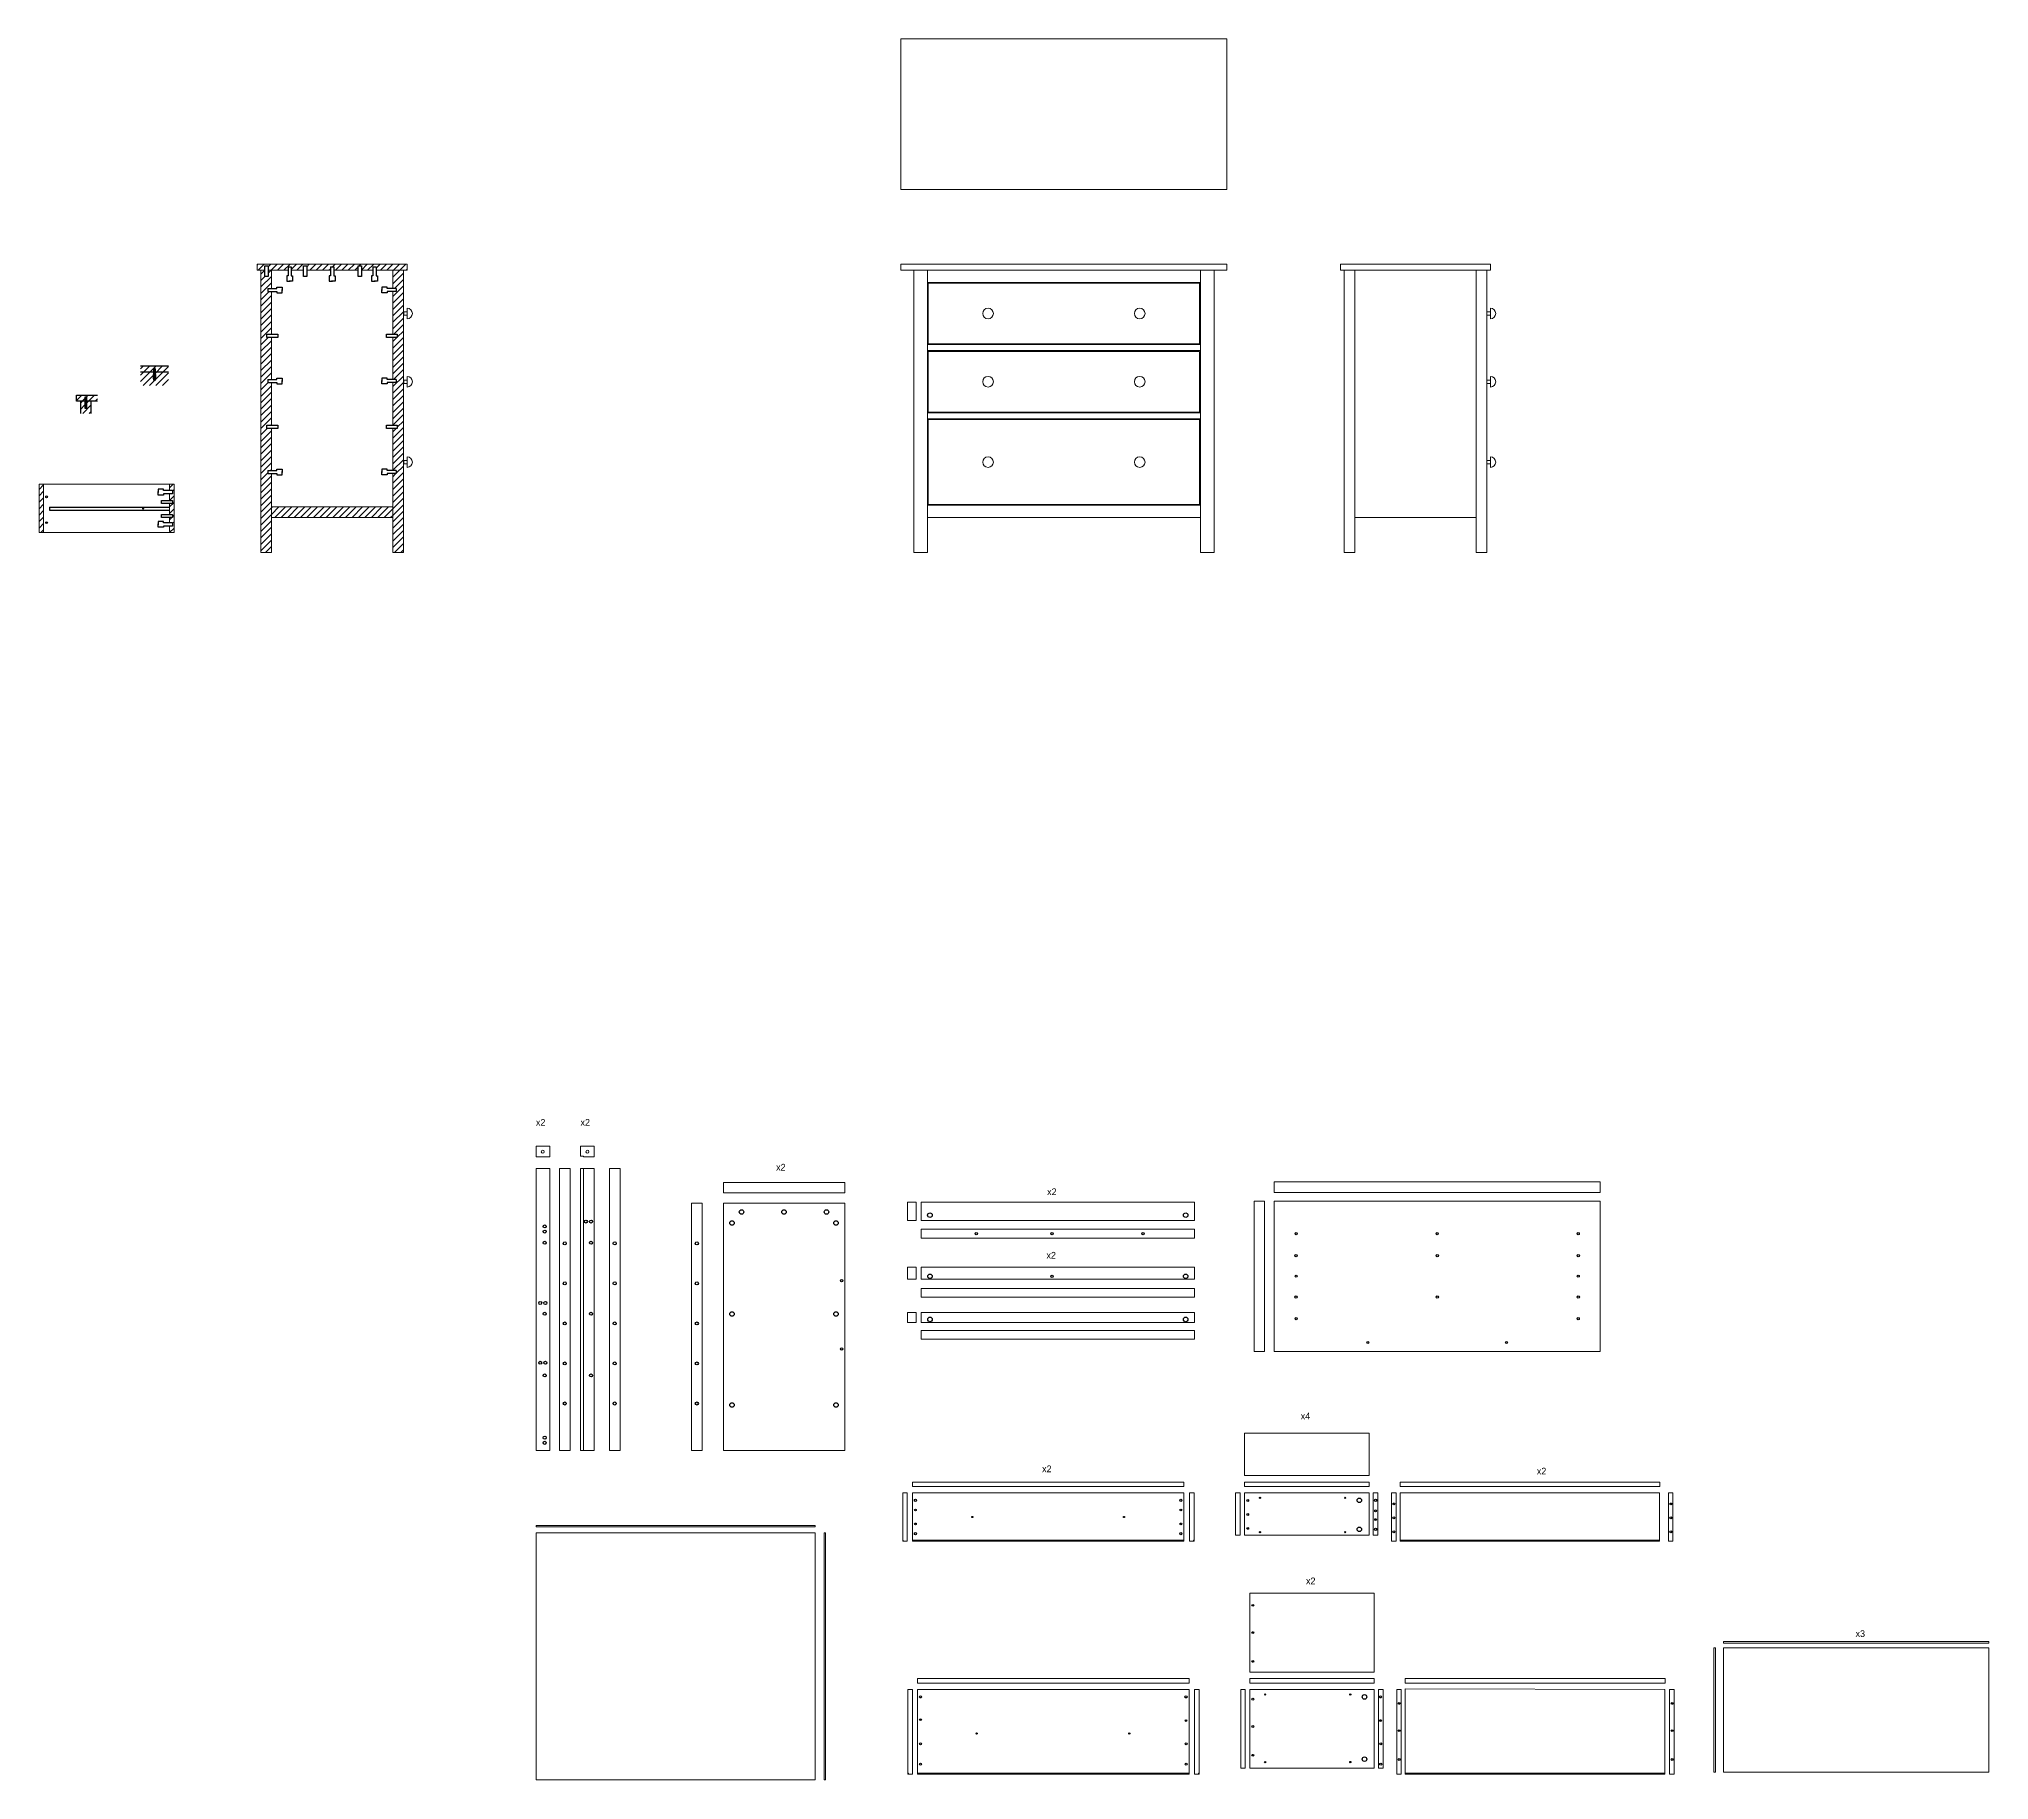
# Model space of a CAD drawing. Header units: inches. Extents: x 107 to 750, y 157 to 731.
import ezdxf

# ---------------------------------------------------------------- set-up
doc = ezdxf.new("R2010")
doc.units = ezdxf.units.IN
doc.header["$MEASUREMENT"] = 0
for name, color, linetype, lineweight in [('A-ANNO-DIMS', 3, 'Continuous', 9), ('A-FURN', 8, 'Continuous', 15), ('A-WALL-FULL', 7, 'Continuous', 18), ('Arredi', 3, 'Continuous', 30), ('quota', 4, 'Continuous', 5)]:
    doc.layers.add(name, color=color, linetype=linetype, lineweight=lineweight)

msp = doc.modelspace()

# ---------------------------------------------------------------- hatches: boundary and pattern name
at = {"layer": 'quota'}
h = msp.add_hatch(dxfattribs=at)
h.set_pattern_fill('ANSI31', color=256, scale=12)
h.paths.add_polyline_path([(108.93, 584.39), (107.43, 584.39), (107.43, 568.39), (108.93, 568.39)])
h.paths.add_polyline_path([(151.93, 584.39), (150.43, 584.39), (150.43, 582.24), (151.43, 582.24), (151.43, 582.06), (151.43, 581.2), (150.43, 581.2), (150.43, 578.99), (151.43, 578.99), (151.42, 577.94), (150.43, 577.94), (150.43, 576.79), (150.43, 574.39), (151.43, 574.39), (151.42, 573.34), (150.43, 573.34), (150.43, 571.59), (151.43, 571.59), (151.43, 571.41), (151.43, 570.54), (150.43, 570.54), (150.43, 568.79), (150.63, 568.79), (150.63, 568.59), (150.43, 568.59), (150.43, 568.39), (151.93, 568.39)])
h.paths.add_polyline_path([(150.07, 621.36), (150.07, 623.36), (140.87, 623.36), (140.87, 621.36), (140.87, 616.92), (150.07, 616.92)])
h.paths.add_polyline_path([(145.22, 620.86), (145.22, 620.78, -0.250498), (145.68, 620.94), (145.68, 620.99, 0.245538)], flags=16)
h.paths.add_polyline_path([(145.13, 620.5), (145.18, 620.5), (145.18, 620.5), (145.24, 620.59), (145.24, 620.59, -0.248051), (145.7, 620.73), (145.7, 620.68), (145.68, 620.5), (145.83, 620.5), (145.83, 619.49), (145.83, 619.03), (145.61, 619.03), (145.61, 618.67), (145.83, 618.67), (145.83, 618.64), (145.13, 618.64), (145.13, 618.67), (145.32, 618.67), (145.32, 619.03), (145.13, 619.03), (145.13, 619.46)], flags=16)
h.paths.add_polyline_path([(145.68, 621.45), (145.68, 621.5, 0.247275), (145.22, 621.36), (145.22, 621.28, -0.252715)], flags=16)
h.paths.add_polyline_path([(145.22, 621.02), (145.22, 621.1), (145.24, 621.3), (145.24, 621.12, -0.241951), (145.7, 621.23), (145.7, 621.18, 0.263504)], flags=16)
h.paths.add_polyline_path([(145.22, 621.65), (145.22, 621.58, -0.242807), (145.68, 621.7), (145.68, 621.74, 0.239578)], flags=16)
h.paths.add_polyline_path([(145.35, 620.5), (145.57, 620.5), (145.57, 619.64), (145.35, 619.64)], flags=0)
h.paths.add_polyline_path([(145.22, 621.91), (145.22, 621.84, -0.244638), (145.68, 621.97), (145.68, 622.02, 0.240978)], flags=16)
h.paths.add_polyline_path([(145.22, 622.18), (145.22, 622.11, -0.23894), (145.68, 622.2), (145.68, 622.25, 0.236722)], flags=16)
h.paths.add_polyline_path([(145.13, 619.38), (145.83, 619.38), (145.83, 619.35), (145.13, 619.35)], flags=0)
h.paths.add_polyline_path([(145.22, 622.45), (145.22, 622.38, -0.254029), (145.7, 622.47), (145.7, 622.51, 0.251635)], flags=16)
h.paths.add_polyline_path([(126.71, 613.67), (119.81, 613.67), (119.81, 611.67), (122.58, 611.67), (122.58, 613.04), (123.13, 613.04), (123.13, 611.67), (126.71, 611.67)])
h.paths.add_polyline_path([(124.56, 611.67), (123.13, 611.67), (123.13, 609.36), (122.58, 609.36), (122.58, 611.67), (121.06, 611.67), (121.06, 607.67), (124.56, 607.67)])
h.paths.add_polyline_path([(184.04, 602.71), (182.55, 602.71), (182.55, 603.76), (184.04, 603.76), (184.04, 617.85), (182.89, 617.85), (182.89, 618.89), (184.04, 618.89), (184.04, 632.71), (182.55, 632.71), (182.55, 633.76), (184.04, 633.76), (184.04, 647.85), (182.89, 647.85), (182.89, 648.89), (184.04, 648.89), (184.04, 654.86), (182.94, 654.86), (182.94, 652.76), (181.89, 652.77), (181.89, 654.86), (180.54, 654.86), (180.54, 561.86), (184.04, 561.86), (184.04, 587.85), (182.89, 587.85), (182.89, 588.89), (184.04, 588.89)])
h.paths.add_polyline_path([(227.54, 654.86), (224.04, 654.86), (224.04, 648.89), (225.19, 648.89), (225.19, 648.71), (225.19, 647.85), (224.04, 647.85), (224.04, 633.76), (225.54, 633.76), (225.54, 632.71), (224.04, 632.71), (224.04, 618.89), (225.19, 618.89), (225.19, 618.71), (225.19, 617.85), (224.04, 617.85), (224.04, 603.76), (225.54, 603.76), (225.54, 602.71), (224.04, 602.71), (224.04, 588.89), (225.19, 588.89), (225.19, 588.71), (225.19, 587.85), (224.04, 587.85), (224.04, 561.86), (227.54, 561.86)])
h.paths.add_polyline_path([(218.56, 656.01), (218.56, 654.86), (228.79, 654.86), (228.79, 656.86), (179.29, 656.86), (179.29, 654.86), (181.89, 654.86), (181.89, 656.36), (182.94, 656.36), (182.94, 654.86), (189.51, 654.86), (189.51, 656.01), (190.56, 656.01), (190.56, 654.86), (194.64, 654.86), (194.64, 656.36), (195.69, 656.36), (195.69, 654.86), (203.51, 654.86), (203.51, 656.01), (204.56, 656.01), (204.56, 654.86), (212.64, 654.86), (212.64, 656.36), (213.69, 656.36), (213.69, 654.86), (217.51, 654.86), (217.51, 656.01)])
h = msp.add_hatch(dxfattribs=at)
h.set_pattern_fill('ANSI31', color=256, scale=12)
h.paths.add_polyline_path([(224.04, 576.86), (184.04, 576.86), (184.04, 573.36), (224.04, 573.36)])

# ---------------------------------------------------------------- linework, layer by layer
for p, q in [((121.06, 611.67), (121.06, 607.67)), ((124.56, 611.67), (124.56, 607.67))]:
    msp.add_line(p, q)
for points in [[(140.87, 623.36), (150.07, 623.36)], [(140.87, 621.36), (145.24, 621.36)], [(145.7, 621.39), (150.07, 621.36)], [(122.58, 611.67), (119.81, 611.67), (119.81, 613.67), (126.71, 613.67)], [(126.71, 611.67), (123.13, 611.67)]]:
    msp.add_lwpolyline(points)
at = {"layer": 'A-ANNO-DIMS'}
for p, q in [((140.87, 621.36), (140.87, 621.36)), ((150.43, 584.39), (151.93, 584.39)), ((151.93, 584.39), (151.93, 568.39)), ((150.43, 577.94), (150.43, 576.79))]:
    msp.add_line(p, q, dxfattribs=at)
at = {"layer": 'A-FURN'}
for p, q in [((585.89, 656.86), (536.39, 656.86)), ((536.39, 656.86), (536.39, 654.86)), ((585.89, 654.86), (585.89, 656.86)), ((400.26, 650.86), (490.26, 650.86)), ((536.39, 654.86), (585.89, 654.86)), ((585.84, 641.16), (584.64, 641.16)), ((584.64, 641.16), (584.64, 640.06)), ((584.64, 640.06), (585.84, 640.06)), ((584.84, 641.16), (585.84, 641.16)), ((584.84, 640.06), (585.84, 640.06)), ((585.84, 642.36), (585.84, 638.86)), ((585.84, 642.36), (585.84, 640.61)), ((400.26, 630.36), (490.26, 630.36)), ((400.26, 628.36), (490.26, 628.36)), ((585.84, 618.66), (584.64, 618.66)), ((584.64, 618.66), (584.64, 617.56)), ((584.64, 617.56), (585.84, 617.56)), ((584.84, 618.66), (585.84, 618.66)), ((584.84, 618.66), (585.84, 618.66)), ((584.84, 617.56), (585.84, 617.56)), ((584.84, 617.56), (585.84, 617.56)), ((585.84, 619.86), (585.84, 616.36)), ((400.26, 607.86), (490.26, 607.86)), ((400.26, 605.86), (490.26, 605.86)), ((585.84, 592.16), (584.64, 592.16)), ((584.64, 592.16), (584.64, 591.06)), ((584.84, 592.16), (585.84, 592.16)), ((584.84, 592.16), (585.84, 592.16)), ((585.84, 593.36), (585.84, 589.86)), ((584.64, 591.06), (585.84, 591.06)), ((584.84, 591.06), (585.84, 591.06)), ((584.84, 591.06), (585.84, 591.06)), ((400.26, 577.36), (490.26, 577.36)), ((400.26, 573.36), (490.26, 573.36)), ((581.14, 573.36), (541.14, 573.36))]:
    msp.add_line(p, q, dxfattribs=at)
for points in [[(391.51, 681.51), (499.01, 681.51), (499.01, 731.11), (391.51, 731.11), (391.51, 681.51)], [(391.51, 656.86), (499.01, 656.86), (499.01, 654.86), (391.51, 654.86), (391.51, 656.86)], [(395.76, 654.86), (395.76, 561.86), (400.26, 561.86), (400.26, 654.86)], [(400.51, 650.61), (490.01, 650.61), (490.01, 630.61), (400.51, 630.61), (400.51, 650.61)], [(490.26, 654.86), (490.26, 561.86), (494.76, 561.86), (494.76, 654.86)], [(537.64, 654.86), (537.64, 561.86), (541.14, 561.86), (541.14, 654.86)], [(581.14, 654.86), (581.14, 561.86), (584.64, 561.86), (584.64, 654.86)], [(400.51, 628.11), (490.01, 628.11), (490.01, 608.11), (400.51, 608.11), (400.51, 628.11)], [(400.51, 605.61), (490.01, 605.61), (490.01, 577.61), (400.51, 577.61), (400.51, 605.61)]]:
    msp.add_lwpolyline(points, dxfattribs=at)
for centre in [(420.26, 640.61), (470.26, 640.61), (420.26, 618.11), (470.26, 618.11), (420.26, 591.61), (470.26, 591.61)]:
    msp.add_circle(centre, 1.75, dxfattribs=at)
for centre in [(585.84, 640.61), (585.84, 618.11), (585.84, 591.61)]:
    msp.add_arc(centre, 1.75, 270, 90, dxfattribs=at)
at = {"layer": 'A-WALL-FULL'}
for p, q in [((228.74, 641.16), (227.54, 641.16)), ((227.54, 640.06), (228.74, 640.06)), ((227.74, 641.16), (228.74, 641.16)), ((227.74, 640.06), (228.74, 640.06)), ((228.74, 642.36), (228.74, 638.86)), ((228.74, 642.36), (228.74, 640.61)), ((228.74, 618.66), (227.54, 618.66)), ((227.54, 617.56), (228.74, 617.56)), ((227.74, 618.66), (228.74, 618.66)), ((227.74, 618.66), (228.74, 618.66)), ((227.74, 617.56), (228.74, 617.56)), ((227.74, 617.56), (228.74, 617.56)), ((228.74, 619.86), (228.74, 616.36)), ((228.74, 592.16), (227.54, 592.16)), ((227.74, 592.16), (228.74, 592.16)), ((227.74, 592.16), (228.74, 592.16)), ((228.74, 593.36), (228.74, 589.86)), ((227.54, 591.06), (228.74, 591.06)), ((227.74, 591.06), (228.74, 591.06)), ((227.74, 591.06), (228.74, 591.06)), ((108.93, 584.39), (107.43, 584.39)), ((107.43, 584.39), (107.43, 568.39)), ((151.93, 584.39), (108.93, 584.39)), ((108.93, 584.39), (108.93, 568.39)), ((150.43, 582.24), (150.43, 584.39)), ((150.43, 578.99), (150.43, 581.2)), ((151.93, 584.39), (151.93, 568.39)), ((150.43, 574.39), (150.43, 577.94)), ((150.43, 571.59), (150.43, 573.34)), ((184.04, 573.36), (184.04, 576.86)), ((184.04, 576.86), (224.04, 576.86)), ((224.04, 573.36), (184.04, 573.36)), ((107.43, 568.39), (108.93, 568.39)), ((150.43, 568.39), (108.93, 568.39)), ((150.43, 568.79), (150.43, 570.54)), ((150.63, 568.79), (150.43, 568.79)), ((150.43, 568.39), (150.43, 568.59)), ((150.43, 568.59), (150.63, 568.59)), ((151.93, 568.39), (150.43, 568.39)), ((150.63, 568.59), (150.63, 568.79)), ((285.88, 362.74), (285.88, 366.04)), ((285.88, 366.04), (290.38, 366.04)), ((286.88, 362.74), (285.88, 362.74)), ((286.88, 362.54), (286.88, 362.74)), ((290.38, 362.54), (286.88, 362.54)), ((290.38, 366.04), (290.38, 362.54)), ((271.26, 358.73), (275.76, 358.73)), ((271.26, 265.73), (271.26, 358.73)), ((275.76, 358.73), (275.76, 265.73)), ((282.49, 358.73), (278.99, 358.73)), ((278.99, 358.73), (278.99, 265.73)), ((282.49, 265.73), (282.49, 358.73)), ((285.88, 358.73), (285.88, 358.73)), ((285.88, 358.73), (285.88, 358.73)), ((285.88, 358.73), (285.88, 358.73)), ((285.88, 358.73), (285.88, 341.21)), ((286.88, 358.73), (286.88, 265.73)), ((295.45, 358.73), (295.45, 265.73)), ((298.95, 358.73), (295.45, 358.73)), ((298.95, 265.73), (298.95, 358.73)), ((373.01, 354.15), (333.01, 354.15)), ((333.01, 354.15), (333.01, 350.65)), ((373.01, 350.65), (373.01, 354.15)), ((622.06, 354.33), (514.56, 354.33)), ((514.56, 354.33), (514.56, 350.83)), ((622.06, 350.83), (622.06, 354.33)), ((322.52, 265.73), (322.52, 347.23)), ((322.52, 347.23), (326.02, 347.23)), ((326.02, 347.23), (326.02, 265.73)), ((333.01, 350.65), (373.01, 350.65)), ((333.01, 265.73), (333.01, 347.23)), ((333.01, 347.23), (373.01, 347.23)), ((373.01, 347.23), (373.01, 265.73)), ((393.71, 341.59), (393.71, 347.59)), ((393.71, 347.59), (396.62, 347.59)), ((396.62, 347.59), (396.62, 341.59)), ((507.93, 298.37), (507.93, 347.97)), ((507.93, 347.97), (511.43, 347.97)), ((511.43, 347.97), (511.43, 298.37)), ((514.56, 350.83), (622.06, 350.83)), ((514.56, 347.97), (622.06, 347.97)), ((514.56, 298.37), (514.56, 347.97)), ((622.06, 347.97), (622.06, 298.37)), ((396.62, 341.59), (393.71, 341.59)), ((398.26, 338.7), (488.26, 338.7)), ((398.26, 335.79), (398.26, 338.7)), ((488.26, 335.79), (398.26, 335.79)), ((488.26, 338.7), (488.26, 335.79)), ((393.71, 322.17), (393.71, 326.17)), ((393.71, 326.17), (396.62, 326.17)), ((396.62, 322.17), (393.71, 322.17)), ((396.62, 326.17), (396.62, 322.17)), ((398.26, 319.2), (488.26, 319.2)), ((398.26, 316.29), (398.26, 319.2)), ((488.26, 316.29), (398.26, 316.29)), ((488.26, 319.2), (488.26, 316.29)), ((393.71, 307.93), (393.71, 311.23)), ((393.71, 311.23), (396.62, 311.23)), ((396.62, 311.23), (396.62, 307.93)), ((396.62, 307.93), (393.71, 307.93)), ((398.26, 305.3), (488.26, 305.3)), ((398.26, 302.39), (398.26, 305.3)), ((488.26, 302.39), (398.26, 302.39)), ((488.26, 305.3), (488.26, 302.39)), ((511.43, 298.37), (507.93, 298.37)), ((622.06, 298.37), (514.56, 298.37)), ((545.85, 271.48), (504.85, 271.48)), ((504.85, 271.48), (504.85, 257.48)), ((545.85, 271.33), (545.85, 271.48)), ((545.85, 257.88), (545.85, 271.33)), ((275.76, 265.73), (271.26, 265.73)), ((278.99, 265.73), (282.49, 265.73)), ((295.45, 265.73), (298.95, 265.73)), ((326.02, 265.73), (322.52, 265.73)), ((373.01, 265.73), (333.01, 265.73)), ((545.85, 257.48), (504.85, 257.48)), ((545.85, 257.88), (545.85, 257.68)), ((545.85, 257.48), (545.85, 257.68)), ((392.13, 236.22), (392.13, 251.82)), ((392.13, 251.82), (393.63, 251.82)), ((393.63, 251.82), (393.63, 235.82)), ((393.63, 251.82), (393.63, 235.82)), ((484.82, 255.34), (395.32, 255.34)), ((395.32, 255.34), (395.32, 253.84)), ((395.32, 253.84), (484.82, 253.84)), ((484.82, 253.84), (484.82, 255.34)), ((488.16, 251.82), (486.66, 251.82)), ((486.66, 251.82), (486.66, 235.82)), ((488.16, 236.22), (488.16, 251.82)), ((501.86, 237.82), (501.86, 251.82)), ((501.86, 251.82), (503.36, 251.82)), ((503.36, 251.82), (503.36, 237.82)), ((545.85, 255.34), (504.85, 255.34)), ((504.85, 255.34), (504.85, 253.84)), ((504.85, 253.84), (545.85, 253.84)), ((545.85, 251.82), (504.85, 251.82)), ((504.85, 251.82), (504.85, 237.82)), ((545.85, 253.84), (545.85, 255.34)), ((545.85, 237.82), (545.85, 251.82)), ((547.26, 251.82), (547.26, 237.82)), ((548.76, 251.82), (547.26, 251.82)), ((548.76, 237.82), (548.76, 251.82)), ((553.28, 251.82), (553.28, 235.82)), ((554.78, 251.82), (553.28, 251.82)), ((554.78, 235.82), (554.78, 251.82)), ((641.75, 255.34), (556.12, 255.34)), ((556.12, 255.34), (556.12, 253.84)), ((556.12, 253.84), (641.75, 253.84)), ((641.75, 253.84), (641.75, 255.34)), ((644.54, 251.82), (644.54, 235.82)), ((646.04, 251.82), (644.54, 251.82)), ((646.04, 235.82), (646.04, 251.82)), ((363.26, 241.03), (271.26, 241.03)), ((271.26, 241.03), (271.26, 240.53)), ((271.26, 240.53), (363.26, 240.53)), ((363.26, 240.53), (363.26, 241.03)), ((366.22, 238.6), (366.22, 157.1)), ((366.72, 238.6), (366.22, 238.6)), ((366.72, 157.1), (366.72, 238.6)), ((392.33, 236.22), (392.13, 236.22)), ((392.13, 235.82), (392.13, 236.02)), ((392.13, 236.02), (392.33, 236.02)), ((393.63, 235.82), (392.13, 235.82)), ((392.33, 236.02), (392.33, 236.22)), ((486.66, 235.82), (488.16, 235.82)), ((487.96, 236.02), (487.96, 236.22)), ((487.96, 236.22), (488.16, 236.22)), ((488.16, 236.02), (487.96, 236.02)), ((488.16, 235.82), (488.16, 236.02)), ((503.36, 237.82), (501.86, 237.82)), ((545.85, 237.82), (504.85, 237.82)), ((547.26, 237.82), (548.76, 237.82)), ((553.28, 235.82), (554.78, 235.82)), ((553.28, 235.82), (554.03, 235.82)), ((644.54, 235.82), (646.04, 235.82)), ((644.54, 235.82), (645.29, 235.82)), ((547.55, 218.65), (506.55, 218.65)), ((506.55, 218.65), (506.55, 192.65)), ((547.55, 192.65), (547.55, 218.65)), ((506.55, 208.65), (506.55, 192.65)), ((659.53, 159.7), (659.53, 200.7)), ((659.53, 200.7), (660.03, 200.7)), ((660.03, 200.7), (660.03, 159.7)), ((662.7, 202.24), (662.7, 202.74)), ((662.7, 202.74), (750.2, 202.74)), ((750.2, 202.24), (662.7, 202.24)), ((750.2, 202.74), (750.2, 202.24)), ((393.82, 159.19), (393.82, 186.99)), ((393.82, 186.99), (395.32, 186.99)), ((395.32, 186.99), (395.32, 170.99)), ((395.32, 186.99), (395.32, 158.99)), ((486.52, 190.51), (397.02, 190.51)), ((397.02, 190.51), (397.02, 189.01)), ((397.02, 189.01), (486.52, 189.01)), ((486.52, 189.01), (486.52, 190.51)), ((489.85, 186.99), (488.35, 186.99)), ((488.35, 158.99), (488.35, 186.99)), ((489.85, 159.39), (489.85, 186.99)), ((503.55, 160.99), (503.55, 186.99)), ((503.55, 186.99), (505.05, 186.99)), ((505.05, 186.99), (505.05, 160.99)), ((547.55, 192.65), (506.55, 192.65)), ((547.55, 190.51), (506.55, 190.51)), ((506.55, 190.51), (506.55, 189.01)), ((506.55, 189.01), (547.55, 189.01)), ((547.55, 186.99), (506.55, 186.99)), ((506.55, 186.99), (506.55, 160.99)), ((547.55, 189.01), (547.55, 190.51)), ((547.55, 184.84), (547.55, 186.99)), ((548.95, 160.99), (548.95, 186.99)), ((548.95, 186.99), (550.45, 186.99)), ((550.45, 186.99), (550.45, 160.99)), ((554.97, 186.99), (554.97, 158.99)), ((554.97, 186.99), (556.47, 186.99)), ((556.47, 158.99), (556.47, 186.99)), ((643.44, 190.51), (557.81, 190.51)), ((557.81, 190.51), (557.81, 189.01)), ((557.81, 189.01), (643.44, 189.01)), ((557.81, 158.99), (557.81, 187.13)), ((557.81, 187.13), (643.31, 186.99)), ((643.31, 186.99), (643.31, 158.99)), ((643.44, 189.01), (643.44, 190.51)), ((644.92, 186.99), (644.92, 158.99)), ((644.92, 186.99), (646.42, 186.99)), ((646.42, 158.99), (646.42, 186.99)), ((547.55, 160.99), (547.55, 184.84)), ((547.55, 171.39), (547.55, 171.19)), ((547.55, 170.99), (547.55, 171.19)), ((505.05, 160.99), (503.55, 160.99)), ((506.55, 160.99), (547.55, 160.99)), ((550.45, 160.99), (548.95, 160.99)), ((366.22, 157.1), (366.72, 157.1)), ((394.02, 159.39), (393.82, 159.39)), ((393.82, 158.99), (393.82, 159.19)), ((393.82, 159.19), (394.02, 159.19)), ((395.32, 158.99), (393.82, 158.99)), ((394.02, 159.19), (394.02, 159.39)), ((488.35, 158.99), (489.85, 158.99)), ((489.65, 159.19), (489.65, 159.39)), ((489.65, 159.39), (489.85, 159.39)), ((489.85, 159.19), (489.65, 159.19)), ((489.85, 158.99), (489.85, 159.19)), ((554.97, 158.99), (556.47, 158.99)), ((643.31, 158.99), (557.81, 158.99)), ((644.92, 158.99), (646.42, 158.99)), ((660.03, 159.7), (659.53, 159.7))]:
    msp.add_line(p, q, dxfattribs=at)
for points in [[(228.79, 656.86), (179.29, 656.86), (179.29, 654.86), (181.89, 654.86)], [(218.56, 654.86), (228.79, 654.86), (228.79, 656.86)], [(180.54, 654.86), (180.54, 561.86), (184.04, 561.86), (184.04, 587.85)], [(182.94, 654.86), (189.51, 654.86)], [(184.04, 648.89), (184.04, 654.86)], [(190.56, 654.86), (194.64, 654.86)], [(195.69, 654.86), (203.51, 654.86)], [(204.56, 654.86), (212.64, 654.86)], [(213.69, 654.86), (217.51, 654.86)], [(224.04, 654.86), (224.04, 648.89)], [(224.04, 587.85), (224.04, 561.86), (227.54, 561.86), (227.54, 654.86)], [(184.04, 633.76), (184.04, 647.85)], [(224.04, 647.85), (224.04, 633.76)], [(184.04, 618.89), (184.04, 632.71)], [(224.04, 632.71), (224.04, 618.89)], [(184.04, 603.76), (184.04, 617.85)], [(224.04, 617.85), (224.04, 603.76)], [(184.04, 588.89), (184.04, 602.71)], [(224.04, 602.71), (224.04, 588.89)], [(271.26, 362.58), (275.76, 362.58), (275.76, 366.08), (271.26, 366.08), (271.26, 362.58)], [(285.88, 358.73), (290.38, 358.73), (290.38, 265.73), (285.88, 265.73), (285.88, 358.73)], [(398.26, 341.59), (398.26, 347.59), (488.26, 347.59), (488.26, 341.59), (398.26, 341.59)], [(488.26, 326.17), (488.26, 322.17), (398.26, 322.17), (398.26, 326.17), (488.26, 326.17)], [(398.26, 307.93), (398.26, 311.23), (488.26, 311.23), (488.26, 307.93), (398.26, 307.93)], [(395.32, 251.82), (484.82, 251.82), (484.82, 235.82), (395.32, 235.82), (395.32, 251.82)], [(556.12, 235.82), (556.12, 251.82), (641.62, 251.82), (641.62, 235.82), (556.12, 235.82)], [(395.32, 236.22), (484.82, 236.22)], [(395.32, 236.02), (484.82, 236.02)], [(556.12, 236.02), (556.12, 236.22), (641.62, 236.22), (641.62, 236.02), (556.12, 236.02)], [(397.02, 186.99), (486.52, 186.99), (486.52, 158.99), (397.02, 158.99), (397.02, 186.99)], [(397.02, 159.39), (486.52, 159.39)], [(397.02, 159.19), (486.52, 159.19)], [(557.81, 159.19), (557.81, 159.39), (643.31, 159.39), (643.31, 159.19), (557.81, 159.19)]]:
    msp.add_lwpolyline(points, dxfattribs=at)
for points in [[(271.26, 238.6), (363.26, 238.6), (363.26, 157.1), (271.26, 157.1)], [(662.7, 159.7), (662.7, 200.7), (750.2, 200.7), (750.2, 159.7)]]:
    msp.add_lwpolyline(points, close=True, dxfattribs=at)
for centre in [(273.48, 364.26), (288.2, 364.26)]:
    msp.add_circle(centre, 0.5, dxfattribs=at)
for centre in [(228.74, 640.61), (228.74, 618.11), (228.74, 591.61)]:
    msp.add_arc(centre, 1.75, 270, 90, dxfattribs=at)
at = {"layer": 'Arredi', "color": 2}
for p, q in [((181.89, 652.77), (181.89, 656.36)), ((181.89, 656.36), (182.94, 656.36)), ((182.94, 656.36), (182.94, 652.76)), ((189.51, 656.01), (190.56, 656.01)), ((189.51, 656.01), (189.51, 653.03)), ((189.51, 656.01), (189.69, 656.01)), ((190.56, 656.01), (190.56, 653.03)), ((194.64, 652.77), (194.64, 656.36)), ((194.64, 656.36), (195.69, 656.36)), ((195.69, 656.36), (195.69, 652.76)), ((203.51, 656.01), (204.56, 656.01)), ((203.51, 656.01), (203.51, 653.03)), ((203.51, 656.01), (203.69, 656.01)), ((204.56, 656.01), (204.56, 653.03)), ((212.64, 652.76), (212.64, 656.36)), ((212.64, 656.36), (213.69, 656.36)), ((213.69, 656.36), (213.69, 652.76)), ((217.51, 656.01), (218.56, 656.01)), ((217.51, 656.01), (217.51, 653.03)), ((217.51, 656.01), (217.69, 656.01)), ((218.56, 656.01), (218.56, 653.03)), ((182.94, 652.76), (181.89, 652.77)), ((185.87, 648.89), (185.87, 649.33)), ((185.87, 649.33), (187.6, 649.33)), ((187.6, 649.33), (187.6, 648.2)), ((189.51, 653.03), (189.08, 653.03)), ((189.08, 653.03), (189.08, 651.31)), ((189.08, 651.31), (190.21, 651.31)), ((191, 651.31), (189.86, 651.31)), ((190.56, 653.03), (191, 653.03)), ((191, 653.03), (191, 651.31)), ((195.69, 652.76), (194.64, 652.77)), ((203.51, 653.03), (203.08, 653.03)), ((203.08, 653.03), (203.08, 651.3)), ((203.08, 651.3), (204.21, 651.3)), ((205, 651.3), (203.86, 651.3)), ((204.56, 653.03), (205, 653.03)), ((205, 653.03), (205, 651.3)), ((213.69, 652.76), (212.64, 652.76)), ((217.51, 653.03), (217.08, 653.03)), ((217.08, 653.03), (217.08, 651.31)), ((217.08, 651.31), (218.21, 651.31)), ((219, 651.31), (217.86, 651.31)), ((218.56, 653.03), (219, 653.03)), ((219, 653.03), (219, 651.31)), ((222.21, 649.33), (220.49, 649.33)), ((220.49, 649.33), (220.49, 648.2)), ((222.21, 648.89), (222.21, 649.33)), ((182.89, 648.89), (182.89, 647.85)), ((182.89, 648.89), (185.87, 648.89)), ((182.89, 648.89), (182.89, 648.71)), ((182.89, 647.85), (185.87, 647.85)), ((185.87, 647.85), (185.87, 647.41)), ((185.87, 647.41), (187.6, 647.41)), ((187.6, 647.41), (187.6, 648.54)), ((220.49, 647.41), (220.49, 648.54)), ((222.21, 647.41), (220.49, 647.41)), ((225.19, 648.89), (222.21, 648.89)), ((225.19, 647.85), (222.21, 647.85)), ((222.21, 647.85), (222.21, 647.41)), ((225.19, 648.89), (225.19, 647.85)), ((225.19, 648.89), (225.19, 648.71)), ((182.55, 632.71), (182.55, 633.76)), ((182.55, 633.76), (186.15, 633.76)), ((186.14, 632.71), (182.55, 632.71)), ((186.15, 633.76), (186.14, 632.71)), ((221.94, 632.71), (221.94, 633.76)), ((221.94, 633.76), (225.54, 633.76)), ((225.54, 632.71), (221.94, 632.71)), ((225.54, 633.76), (225.54, 632.71)), ((182.89, 618.89), (182.89, 617.85)), ((182.89, 618.89), (182.89, 618.71)), ((182.89, 618.89), (185.87, 618.89)), ((182.89, 617.85), (185.87, 617.85)), ((185.87, 618.89), (185.87, 619.33)), ((185.87, 619.33), (187.6, 619.33)), ((185.87, 617.85), (185.87, 617.41)), ((185.87, 617.41), (187.6, 617.41)), ((187.6, 619.33), (187.6, 618.2)), ((187.6, 617.41), (187.6, 618.54)), ((222.21, 619.33), (220.49, 619.33)), ((220.49, 619.33), (220.49, 618.2)), ((220.49, 617.41), (220.49, 618.54)), ((222.21, 617.41), (220.49, 617.41)), ((222.21, 618.89), (222.21, 619.33)), ((225.19, 618.89), (222.21, 618.89)), ((225.19, 617.85), (222.21, 617.85)), ((222.21, 617.85), (222.21, 617.41)), ((225.19, 618.89), (225.19, 617.85)), ((225.19, 618.89), (225.19, 618.71)), ((122.58, 613.04), (122.58, 609.36)), ((122.7, 613.04), (122.7, 609.36)), ((122.8, 613.04), (122.8, 609.36)), ((122.89, 613.04), (122.89, 609.36)), ((122.99, 613.04), (122.99, 609.36)), ((123.13, 613.04), (123.13, 609.36)), ((182.55, 602.71), (182.55, 603.76)), ((182.55, 603.76), (186.15, 603.76)), ((186.14, 602.71), (182.55, 602.71)), ((186.15, 603.76), (186.14, 602.71)), ((221.94, 602.71), (221.94, 603.76)), ((221.94, 603.76), (225.54, 603.76)), ((225.54, 602.71), (221.94, 602.71)), ((225.54, 603.76), (225.54, 602.71)), ((182.89, 588.89), (182.89, 587.85)), ((182.89, 588.89), (185.87, 588.89)), ((182.89, 588.89), (182.89, 588.71)), ((182.89, 587.85), (185.87, 587.85)), ((185.87, 588.89), (185.87, 589.33)), ((185.87, 589.33), (187.6, 589.33)), ((185.87, 587.85), (185.87, 587.41)), ((185.87, 587.41), (187.6, 587.41)), ((187.6, 589.33), (187.6, 588.2)), ((187.6, 587.41), (187.6, 588.54)), ((222.21, 589.33), (220.49, 589.33)), ((220.49, 589.33), (220.49, 588.2)), ((220.49, 587.41), (220.49, 588.54)), ((222.21, 587.41), (220.49, 587.41)), ((222.21, 588.89), (222.21, 589.33)), ((225.19, 588.89), (222.21, 588.89)), ((225.19, 587.85), (222.21, 587.85)), ((222.21, 587.85), (222.21, 587.41)), ((225.19, 588.89), (225.19, 587.85)), ((225.19, 588.89), (225.19, 588.71)), ((148.45, 582.68), (146.72, 582.68)), ((146.72, 582.68), (146.72, 581.55)), ((146.72, 580.76), (146.72, 581.89)), ((148.45, 580.76), (146.72, 580.76)), ((147.83, 577.94), (147.83, 578.99)), ((147.83, 578.99), (151.43, 578.99)), ((148.45, 582.24), (148.45, 582.68)), ((151.43, 582.24), (148.45, 582.24)), ((151.43, 581.2), (148.45, 581.2)), ((148.45, 581.2), (148.45, 580.76)), ((151.43, 578.99), (151.42, 577.94)), ((151.43, 582.24), (151.43, 581.2)), ((151.43, 582.24), (151.43, 582.06)), ((110.93, 576.79), (150.43, 576.79)), ((110.93, 576.79), (110.93, 575.79)), ((110.93, 575.79), (150.43, 575.79)), ((151.42, 577.94), (147.83, 577.94)), ((147.83, 573.34), (147.83, 574.39)), ((147.83, 574.39), (151.43, 574.39)), ((151.42, 573.34), (147.83, 573.34)), ((151.43, 574.39), (151.42, 573.34)), ((148.45, 572.02), (146.72, 572.02)), ((146.72, 572.02), (146.72, 570.89)), ((146.72, 570.11), (146.72, 571.24)), ((148.45, 570.11), (146.72, 570.11)), ((148.45, 571.59), (148.45, 572.02)), ((151.43, 571.59), (148.45, 571.59)), ((151.43, 570.54), (148.45, 570.54)), ((148.45, 570.54), (148.45, 570.11)), ((151.43, 571.59), (151.43, 570.54)), ((151.43, 571.59), (151.43, 571.41))]:
    msp.add_line(p, q, dxfattribs=at)
at = {"layer": 'Arredi'}
for p, q in [((227.54, 641.16), (227.54, 640.06)), ((227.54, 618.66), (227.54, 617.56)), ((227.54, 592.16), (227.54, 591.06))]:
    msp.add_line(p, q, dxfattribs=at)
at = {"layer": 'Arredi', "color": 2, "linetype": 'Continuous'}
for p, q in [((145.13, 619.03), (145.13, 619.46)), ((145.83, 619.03), (145.13, 619.03)), ((145.18, 620.5), (145.18, 620.5)), ((145.22, 622.45), (145.22, 622.38)), ((145.22, 622.18), (145.22, 622.11)), ((145.22, 621.91), (145.22, 621.84)), ((145.22, 621.65), (145.22, 621.58)), ((145.22, 621.36), (145.22, 621.28)), ((145.22, 621.1), (145.22, 621.02)), ((145.22, 620.86), (145.22, 620.78)), ((145.22, 620.56), (145.22, 620.5)), ((145.47, 622.79), (145.29, 622.49)), ((145.61, 622.54), (145.47, 622.79)), ((145.68, 622.41), (145.64, 622.48)), ((145.7, 622.51), (145.7, 622.47)), ((145.7, 622.24), (145.7, 622.19)), ((145.7, 622.01), (145.7, 621.96)), ((145.7, 621.74), (145.7, 621.69)), ((145.7, 621.5), (145.7, 621.45)), ((145.7, 621.23), (145.7, 621.18)), ((145.7, 620.99), (145.7, 620.94)), ((145.7, 620.73), (145.7, 620.68)), ((145.83, 619.46), (145.83, 619.03))]:
    msp.add_line(p, q, dxfattribs=at)
for points in [[(145.13, 619.49), (145.13, 620.5), (145.83, 620.5), (145.83, 619.49)], [(145.24, 622.2), (145.24, 622.39)], [(145.24, 621.93), (145.24, 622.13)], [(145.24, 621.67), (145.24, 621.86)], [(145.24, 621.38), (145.24, 621.6)], [(145.24, 621.12), (145.24, 621.3)], [(145.24, 620.88), (145.24, 621.05)], [(145.24, 620.59), (145.24, 620.81)], [(145.68, 620.69), (145.68, 620.5), (145.24, 620.5), (145.24, 620.51)], [(145.68, 622.41), (145.68, 622.25)], [(145.68, 622.2), (145.68, 622.02)], [(145.68, 621.97), (145.68, 621.74)], [(145.68, 621.7), (145.68, 621.5)], [(145.68, 621.45), (145.68, 621.23)], [(145.68, 621.18), (145.68, 620.99)], [(145.68, 620.94), (145.68, 620.74)]]:
    msp.add_lwpolyline(points, dxfattribs=at)
for points in [[(145.83, 619.38), (145.13, 619.38), (145.13, 619.35), (145.83, 619.35)], [(145.83, 618.67), (145.13, 618.67), (145.13, 618.64), (145.83, 618.64)], [(145.32, 619.03), (145.61, 619.03), (145.61, 618.67), (145.32, 618.67)], [(145.57, 620.5), (145.35, 620.5), (145.35, 619.64), (145.57, 619.64)]]:
    msp.add_lwpolyline(points, close=True, dxfattribs=at)
at = {"layer": 'Arredi', "color": 2}
msp.add_lwpolyline([(123.13, 609.36), (123.13, 613.04), (122.58, 613.04), (122.58, 609.36)], close=True, dxfattribs=at)
for centre, radius in [((109.93, 580.14), 0.3), ((141.78, 576.29), 0.15), ((109.93, 571.64), 0.3), ((287.68, 341.21), 0.5), ((289.39, 341.21), 0.5), ((335.86, 340.73), 0.75), ((339.01, 344.38), 0.75), ((353.01, 344.38), 0.75), ((367.01, 344.38), 0.75), ((370.16, 340.73), 0.75), ((401.1, 343.34), 0.75), ((485.41, 343.34), 0.75), ((274.12, 339.61), 0.5), ((274.12, 337.91), 0.5), ((274.12, 334.23), 0.5), ((280.74, 334.03), 0.5), ((289.39, 334.23), 0.5), ((297.2, 334.03), 0.5), ((324.27, 334.03), 0.5), ((416.38, 337.24), 0.4), ((441.38, 337.24), 0.4), ((471.37, 337.24), 0.4), ((521.81, 337.22), 0.35), ((568.32, 337.22), 0.35), ((614.81, 337.22), 0.35), ((521.81, 329.94), 0.4), ((568.32, 329.94), 0.4), ((614.81, 329.94), 0.4), ((372.01, 321.73), 0.4), ((401.11, 323.17), 0.75), ((441.38, 323.17), 0.4), ((485.41, 323.17), 0.75), ((521.81, 323.22), 0.35), ((614.81, 323.22), 0.35), ((280.74, 320.83), 0.5), ((297.2, 320.83), 0.5), ((324.27, 320.83), 0.5), ((521.81, 316.31), 0.4), ((568.32, 316.31), 0.4), ((614.81, 316.31), 0.4), ((272.65, 314.38), 0.5), ((274.12, 310.81), 0.5), ((274.35, 314.38), 0.5), ((289.39, 310.81), 0.5), ((335.86, 310.73), 0.75), ((370.16, 310.73), 0.75), ((401.11, 308.96), 0.75), ((485.41, 308.96), 0.75), ((521.81, 309.22), 0.35), ((614.81, 309.22), 0.35), ((280.74, 307.63), 0.5), ((297.2, 307.63), 0.5), ((324.27, 307.63), 0.5), ((372.01, 299.23), 0.4), ((545.47, 301.37), 0.35), ((591.15, 301.37), 0.35), ((272.65, 294.67), 0.5), ((274.12, 290.48), 0.5), ((274.35, 294.67), 0.5), ((280.74, 294.43), 0.5), ((289.39, 290.48), 0.5), ((297.2, 294.43), 0.5), ((324.27, 294.43), 0.5), ((280.74, 281.23), 0.5), ((297.2, 281.23), 0.5), ((324.27, 281.23), 0.5), ((335.86, 280.73), 0.75), ((370.16, 280.73), 0.75), ((274.12, 269.96), 0.5), ((274.12, 268.26), 0.5), ((396.32, 249.32), 0.35), ((396.32, 246.12), 0.3), ((483.82, 249.32), 0.35), ((483.82, 246.12), 0.3), ((505.85, 249.25), 0.3), ((505.85, 244.65), 0.3), ((509.9, 250.12), 0.2), ((537.98, 250.12), 0.2), ((542.65, 249.32), 0.75), ((548.01, 249.32), 0.35), ((548.01, 245.86), 0.3), ((554.03, 248.12), 0.3), ((645.29, 248.12), 0.3), ((396.32, 238.32), 0.35), ((396.32, 241.52), 0.3), ((415.07, 243.82), 0.2), ((465.07, 243.82), 0.2), ((483.82, 238.32), 0.35), ((483.82, 241.52), 0.3), ((505.85, 240.05), 0.3), ((509.9, 238.81), 0.2), ((537.98, 238.81), 0.2), ((542.65, 239.75), 0.75), ((548.01, 239.75), 0.35), ((548.01, 242.95), 0.3), ((554.03, 243.52), 0.3), ((554.03, 238.92), 0.3), ((645.29, 243.52), 0.3), ((645.29, 238.92), 0.3), ((507.55, 214.69), 0.3), ((507.55, 205.7), 0.3), ((507.55, 196.2), 0.3), ((398.02, 184.49), 0.35), ((485.52, 184.49), 0.35), ((507.55, 183.73), 0.3), ((511.59, 185.29), 0.2), ((539.67, 185.29), 0.2), ((544.35, 184.49), 0.75), ((549.64, 184.49), 0.35), ((555.77, 182.35), 0.3), ((645.73, 182.35), 0.3), ((398.02, 176.99), 0.3), ((485.52, 176.69), 0.3), ((507.55, 174.74), 0.3), ((549.64, 176.69), 0.3), ((555.77, 173.36), 0.3), ((645.73, 173.36), 0.3), ((398.02, 169.02), 0.3), ((416.49, 172.41), 0.2), ((466.82, 172.41), 0.2), ((485.57, 169.02), 0.3), ((549.7, 169.02), 0.3), ((398.02, 162.34), 0.35), ((485.57, 162.34), 0.35), ((507.55, 165.24), 0.3), ((511.59, 163.01), 0.2), ((539.67, 163.01), 0.2), ((544.35, 163.96), 0.75), ((549.7, 162.34), 0.35), ((555.77, 163.86), 0.3), ((645.73, 163.86), 0.3)]:
    msp.add_circle(centre, radius, dxfattribs=at)
at = {"layer": 'Arredi', "color": 2, "linetype": 'Continuous'}
for centre, start, end in [((145.52, 622.03), 69.50369, 126.00124), ((145.54, 621.98), 72.18454, 129.19765), ((145.51, 621.76), 68.23394, 124.55047), ((145.53, 621.71), 70.93607, 127.6855), ((145.55, 621.52), 72.81197, 129.97411), ((145.57, 621.46), 75.44474, 133.36442), ((145.54, 621.25), 71.56799, 128.44555), ((145.56, 621.2), 74.21762, 131.75644), ((145.59, 621), 76.98181, 135.45416), ((145.61, 620.94), 79.56817, 139.19028), ((145.58, 620.73), 75.76313, 133.79012), ((145.6, 620.67), 78.36149, 137.40985), ((145.58, 620.49), 75.99578, 134.10349), ((145.6, 620.44), 78.59175, 137.74431), ((145.61, 620.23), 79.73176, 139.43715), ((145.63, 620.17), 82.29562, 140.25391)]:
    msp.add_arc(centre, 0.514, start, end, dxfattribs=at)

# ---------------------------------------------------------------- texts
at = {"layer": 'quota', "char_height": 2.21, "attachment_point": 1}
for s, insert in [('x2', (271.23, 375.03)), ('x2', (285.92, 375.03)), ('x2', (350.41, 360.24)), ('x2', (439.73, 352.15)), ('x2', (439.52, 331.21)), ('x4', (523.33, 278.2)), ('x2', (438.09, 260.79)), ('x2', (601.15, 260.05)), ('x2', (525.08, 223.85)), ('x3', (706.22, 206.46))]:
    msp.add_mtext_dynamic_manual_height_columns(s, width=20.2137, gutter_width=1, heights=[0], dxfattribs=dict(at, insert=insert))

doc.saveas('drawing.dxf')
